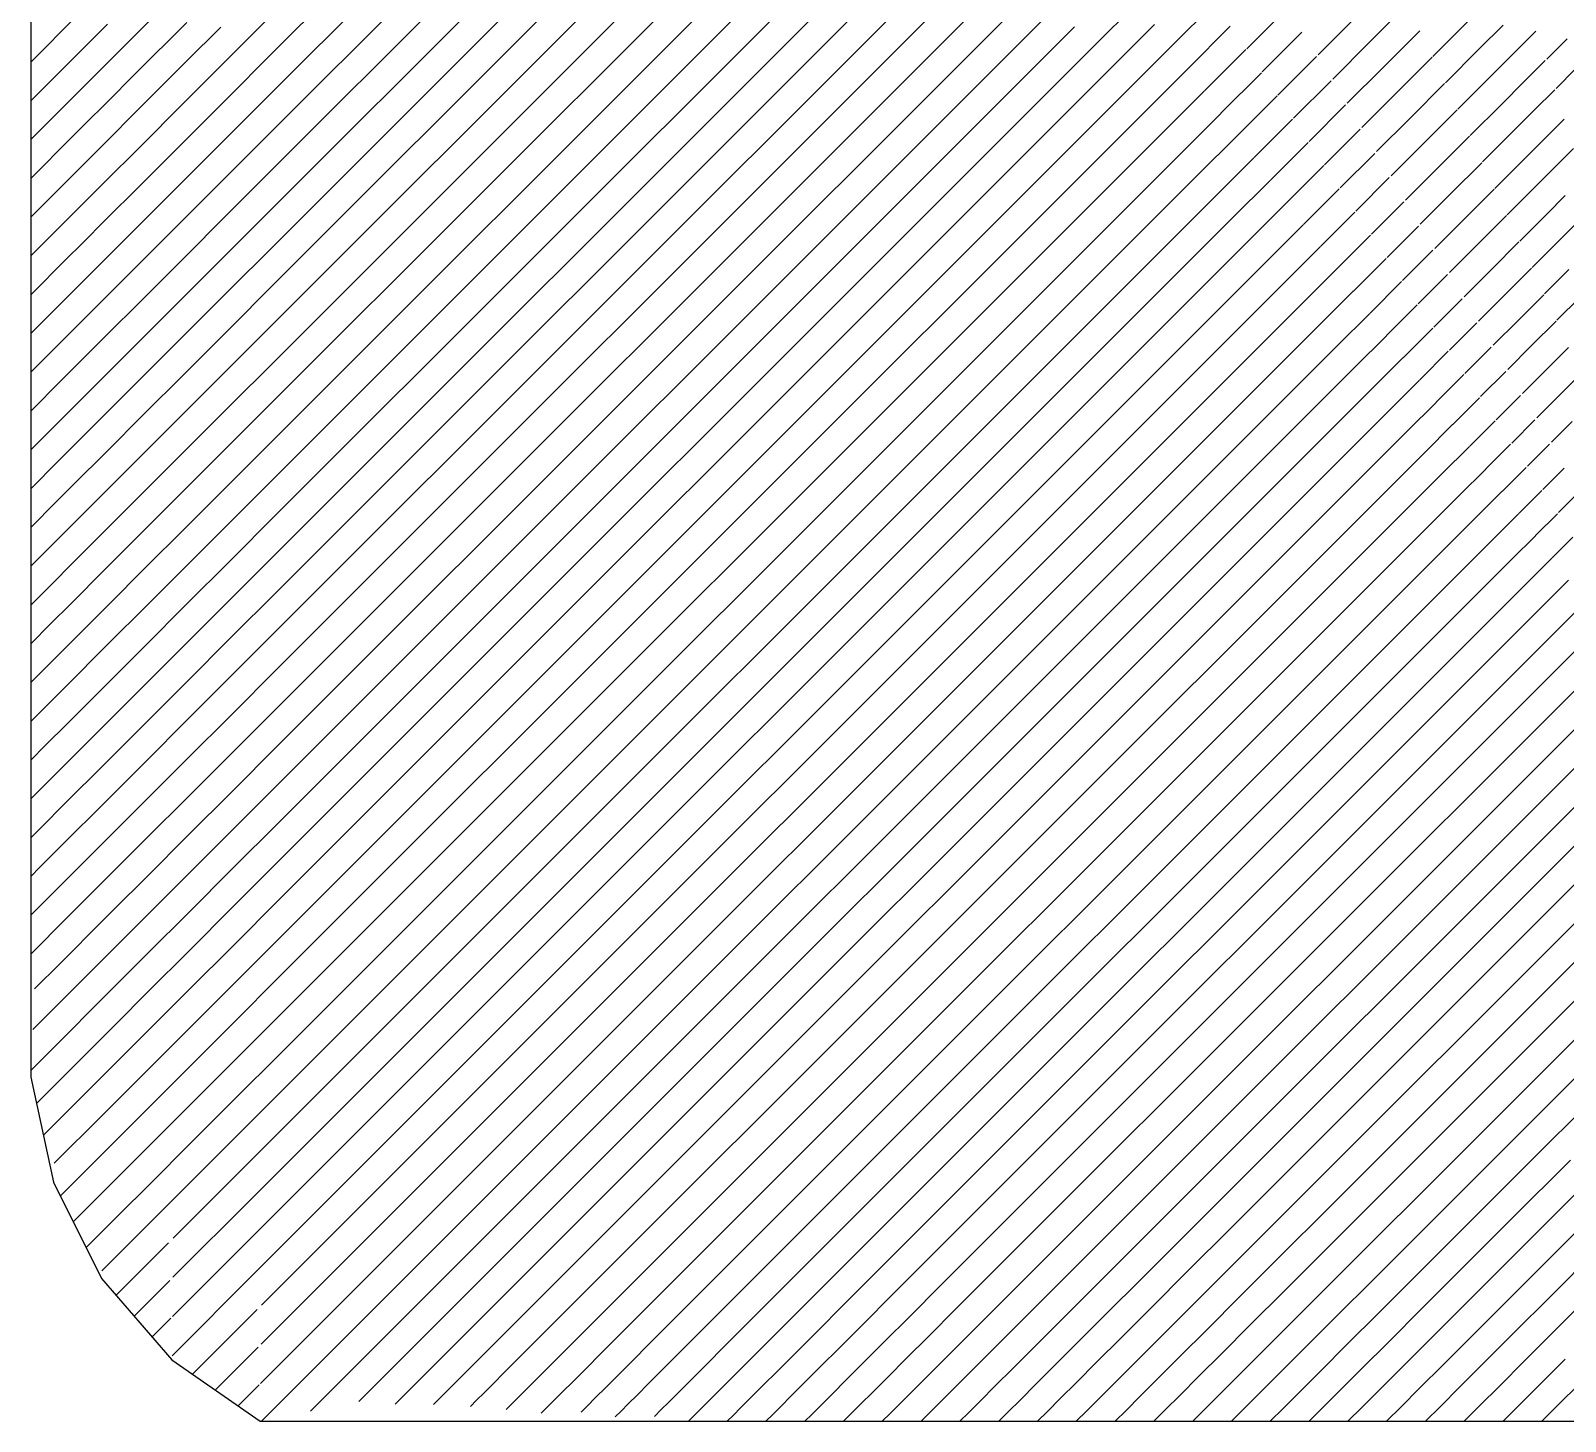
# Model space of a CAD drawing. Extents: x 0 to 13080, y 0 to 6750.
# Drawn here: x 12416.51 to 12437.49, y 1111.56 to 1130.58 of the extents above; entities that cross this region are included whole.
import ezdxf

# ---------------------------------------------------------------- set-up
doc = ezdxf.new("R2010")
doc.units = 0
doc.header["$MEASUREMENT"] = 0
doc.layers.add('MTH-CARIMBO-TXT1', color=1, linetype='CONTINUOUS')

msp = doc.modelspace()

# ---------------------------------------------------------------- linework, layer by layer
at = {"layer": 'MTH-CARIMBO-TXT1', "linetype": 'Continuous'}
for p, q in [((12419.861157, 1130.314459), (12425.997691, 1136.450993)), ((12419.855148, 1129.77812), (12426.236935, 1136.159908)), ((12419.849138, 1129.241781), (12426.47618, 1135.868822)), ((12419.843129, 1128.705441), (12426.715424, 1135.577736)), ((12419.83712, 1128.169102), (12426.954669, 1135.286651)), ((12419.83111, 1127.632762), (12427.193913, 1134.995565)), ((12419.825101, 1127.096423), (12427.433158, 1134.70448)), ((12419.819092, 1126.560084), (12427.672402, 1134.413394)), ((12419.813082, 1126.023744), (12427.911646, 1134.122308)), ((12419.807073, 1125.487405), (12428.150891, 1133.831223)), ((12419.801064, 1124.951065), (12428.390135, 1133.540137)), ((12419.795055, 1124.414726), (12428.62938, 1133.249051)), ((12419.789045, 1123.878387), (12428.868624, 1132.957966)), ((12419.783036, 1123.342047), (12429.107869, 1132.66688)), ((12419.777027, 1122.805708), (12429.347113, 1132.375794)), ((12419.771017, 1122.269369), (12429.586358, 1132.084709)), ((12419.765008, 1121.733029), (12429.825602, 1131.793623)), ((12419.758999, 1121.19669), (12430.064846, 1131.502537)), ((12417.922888, 1130.497511), (12418.653549, 1131.228172)), ((12419.752989, 1120.66035), (12430.304091, 1131.211452)), ((12431.021824, 1130.338195), (12431.651583, 1130.967954)), ((12432.106596, 1130.362306), (12432.69978, 1130.955491)), ((12416.514073, 1130.149356), (12417.151365, 1130.786648)), ((12419.128604, 1130.112236), (12419.867166, 1130.850799)), ((12419.74698, 1120.124011), (12430.543335, 1130.920366)), ((12433.137113, 1130.332163), (12433.693447, 1130.888498)), ((12434.113271, 1130.247662), (12434.631904, 1130.766294)), ((12434.816505, 1130.420565), (12435.335439, 1130.9395)), ((12417.288758, 1130.39371), (12417.562959, 1130.667912)), ((12417.937769, 1129.982062), (12418.647615, 1130.691908)), ((12418.641682, 1130.155645), (12419.114076, 1130.628039)), ((12419.740971, 1119.587672), (12430.78258, 1130.629281)), ((12431.261069, 1130.047109), (12431.877902, 1130.663943)), ((12432.332964, 1130.058345), (12432.912688, 1130.638068)), ((12433.350255, 1130.014975), (12433.892486, 1130.557207)), ((12435.001105, 1130.074836), (12435.504722, 1130.578452)), ((12435.683123, 1130.226523), (12436.16408, 1130.70748)), ((12436.317166, 1130.330236), (12436.642755, 1130.655825)), ((12436.785027, 1130.267767), (12437.088821, 1130.571561)), ((12417.127018, 1130.231971), (12417.288758, 1130.39371)), ((12417.560509, 1130.135131), (12417.922888, 1130.497511)), ((12419.734961, 1119.051332), (12431.021824, 1130.338195)), ((12431.500313, 1129.756024), (12432.104221, 1130.359931)), ((12432.559333, 1129.754383), (12433.125596, 1130.320646)), ((12434.312742, 1129.916802), (12434.816505, 1130.420565)), ((12435.852585, 1129.865655), (12436.317166, 1130.330236)), ((12437.238079, 1130.190489), (12437.516474, 1130.468883)), ((12416.514073, 1129.619025), (12417.127018, 1130.231971)), ((12417.272534, 1129.847157), (12417.560509, 1130.135131)), ((12417.95265, 1129.466613), (12418.641682, 1130.155645)), ((12418.635748, 1129.619381), (12419.128604, 1130.112236)), ((12419.143131, 1129.596434), (12419.861157, 1130.314459)), ((12433.563397, 1129.697787), (12434.091525, 1130.225916)), ((12435.185706, 1129.729106), (12435.674005, 1130.217405)), ((12436.470251, 1129.952991), (12436.784364, 1130.267103)), ((12436.926649, 1129.879059), (12437.21826, 1130.17067)), ((12417.558058, 1129.602351), (12417.937769, 1129.982062)), ((12419.728952, 1118.514993), (12431.261069, 1130.047109)), ((12431.739558, 1129.464938), (12432.33054, 1130.05592)), ((12432.785702, 1129.450422), (12433.338503, 1130.003223)), ((12434.512213, 1129.585943), (12435.001105, 1130.074836)), ((12436.022046, 1129.504786), (12436.470251, 1129.952991)), ((12437.367919, 1129.789999), (12437.63342, 1130.0555)), ((12417.102671, 1129.677294), (12417.272534, 1129.847157)), ((12419.157658, 1129.080631), (12419.855148, 1129.77812)), ((12419.722943, 1117.978653), (12431.500313, 1129.756024)), ((12431.978802, 1129.173852), (12432.556859, 1129.751909)), ((12433.776539, 1129.380599), (12434.290564, 1129.894624)), ((12434.711684, 1129.255084), (12435.185706, 1129.729106)), ((12435.370307, 1129.383377), (12435.843288, 1129.856358)), ((12436.623337, 1129.575747), (12436.925972, 1129.878382)), ((12437.068271, 1129.490351), (12437.3477, 1129.769779)), ((12416.514073, 1129.088695), (12417.102671, 1129.677294)), ((12417.256311, 1129.300604), (12417.558058, 1129.602351)), ((12417.967532, 1128.951164), (12418.635748, 1129.619381)), ((12418.629815, 1129.083117), (12419.143131, 1129.596434)), ((12433.01207, 1129.14646), (12433.551411, 1129.685801)), ((12433.989681, 1129.063411), (12434.489603, 1129.563333)), ((12435.554908, 1129.037648), (12436.012571, 1129.495311)), ((12436.191508, 1129.143917), (12436.623337, 1129.575747)), ((12436.776422, 1129.198502), (12437.067581, 1129.489661)), ((12417.078324, 1129.122617), (12417.256311, 1129.300604)), ((12417.555608, 1129.069571), (12417.95265, 1129.466613)), ((12419.716934, 1117.442314), (12431.739558, 1129.464938)), ((12432.218046, 1128.882767), (12432.783178, 1129.447898)), ((12433.238439, 1128.842499), (12433.764319, 1129.368379)), ((12434.911155, 1128.924225), (12435.370307, 1129.383377)), ((12437.209893, 1129.101643), (12437.477139, 1129.368888)), ((12416.514073, 1128.558365), (12417.078324, 1129.122617)), ((12417.240088, 1128.754051), (12417.555608, 1129.069571)), ((12417.982413, 1128.435715), (12418.629815, 1129.083117)), ((12418.623881, 1128.546854), (12419.157658, 1129.080631)), ((12419.172186, 1128.564828), (12419.849138, 1129.241781)), ((12419.710924, 1116.905975), (12431.978802, 1129.173852)), ((12432.457291, 1128.591681), (12433.009496, 1129.143887)), ((12434.202823, 1128.746223), (12434.688642, 1129.232042)), ((12435.739509, 1128.691918), (12436.181854, 1129.134263)), ((12436.360969, 1128.783049), (12436.776422, 1129.198502)), ((12436.929508, 1128.821257), (12437.20919, 1129.100939)), ((12417.553158, 1128.53679), (12417.967532, 1128.951164)), ((12419.704915, 1116.369635), (12432.218046, 1128.882767)), ((12433.464808, 1128.538538), (12433.977226, 1129.050956)), ((12434.415965, 1128.429035), (12434.887681, 1128.900751)), ((12435.110625, 1128.593365), (12435.554908, 1129.037648)), ((12437.351515, 1128.712935), (12437.606578, 1128.967998)), ((12417.053977, 1128.56794), (12417.240088, 1128.754051)), ((12419.186713, 1128.049025), (12419.843129, 1128.705441)), ((12432.696535, 1128.300595), (12433.235815, 1128.839875)), ((12433.691176, 1128.234576), (12434.190134, 1128.733534)), ((12435.310096, 1128.262506), (12435.739509, 1128.691918)), ((12435.924109, 1128.346189), (12436.351136, 1128.773216)), ((12436.530431, 1128.42218), (12436.929508, 1128.821257)), ((12437.082593, 1128.444013), (12437.350799, 1128.712218)), ((12416.514073, 1128.028035), (12417.053977, 1128.56794)), ((12417.223865, 1128.207498), (12417.553158, 1128.53679)), ((12417.550707, 1128.00401), (12417.982413, 1128.435715)), ((12417.997294, 1127.920266), (12418.623881, 1128.546854)), ((12418.617948, 1128.01059), (12419.172186, 1128.564828)), ((12419.698906, 1115.833296), (12432.457291, 1128.591681)), ((12432.93578, 1128.00951), (12433.462134, 1128.535864)), ((12434.629107, 1128.111847), (12435.08672, 1128.56946)), ((12436.699892, 1128.061312), (12437.082593, 1128.444013)), ((12419.692896, 1115.296956), (12432.696535, 1128.300595)), ((12433.175024, 1127.718424), (12433.688453, 1128.231853)), ((12433.917545, 1127.930615), (12434.403042, 1128.416112)), ((12434.842249, 1127.794659), (12435.285759, 1128.238169)), ((12435.509567, 1127.931647), (12435.924109, 1128.346189)), ((12436.10871, 1128.00046), (12436.520419, 1128.412169)), ((12437.235679, 1128.066768), (12437.492408, 1128.323497)), ((12416.514073, 1127.497705), (12417.02963, 1128.013262)), ((12417.02963, 1128.013262), (12417.223865, 1128.207498)), ((12418.612014, 1127.474327), (12419.186713, 1128.049025)), ((12419.20124, 1127.533223), (12419.83712, 1128.169102)), ((12434.143914, 1127.626653), (12434.615949, 1128.098689)), ((12436.293311, 1127.65473), (12436.689702, 1128.051122)), ((12436.869354, 1127.700443), (12437.235679, 1128.066768)), ((12417.207642, 1127.660944), (12417.550707, 1128.00401)), ((12417.548257, 1127.47123), (12417.997294, 1127.920266)), ((12418.012175, 1127.404817), (12418.617948, 1128.01059)), ((12419.686887, 1114.760617), (12432.93578, 1128.00951)), ((12433.414269, 1127.427339), (12433.914772, 1127.927842)), ((12435.055391, 1127.477471), (12435.484798, 1127.906878)), ((12435.709038, 1127.600788), (12436.10871, 1128.00046)), ((12437.388764, 1127.689523), (12437.634016, 1127.934776)), ((12417.005283, 1127.458585), (12417.207642, 1127.660944)), ((12419.215768, 1127.01742), (12419.83111, 1127.632762)), ((12419.680878, 1114.224278), (12433.175024, 1127.718424)), ((12433.653513, 1127.136253), (12434.141091, 1127.623831)), ((12434.370282, 1127.322692), (12434.828857, 1127.781267)), ((12435.908509, 1127.269928), (12436.293311, 1127.65473)), ((12436.477912, 1127.309001), (12436.858985, 1127.690074)), ((12437.038815, 1127.339574), (12437.388764, 1127.689523)), ((12416.514073, 1126.967375), (12417.005283, 1127.458585)), ((12417.191419, 1127.114391), (12417.548257, 1127.47123)), ((12417.545807, 1126.938449), (12418.012175, 1127.404817)), ((12418.027056, 1126.889368), (12418.612014, 1127.474327)), ((12418.606081, 1126.938063), (12419.20124, 1127.533223)), ((12419.674868, 1113.687938), (12433.414269, 1127.427339)), ((12434.596651, 1127.01873), (12435.041765, 1127.463845)), ((12435.268533, 1127.160283), (12435.683837, 1127.575587)), ((12433.892758, 1126.845167), (12434.36741, 1127.31982)), ((12435.481675, 1126.843094), (12435.882876, 1127.244296)), ((12436.10798, 1126.939069), (12436.477912, 1127.309001)), ((12436.662512, 1126.963272), (12437.028268, 1127.329027)), ((12437.208277, 1126.978706), (12437.54185, 1127.312279)), ((12416.980936, 1126.903908), (12417.191419, 1127.114391)), ((12418.600148, 1126.4018), (12419.215768, 1127.01742)), ((12419.230295, 1126.501617), (12419.825101, 1127.096423)), ((12419.668859, 1113.151599), (12433.653513, 1127.136253)), ((12434.132002, 1126.554082), (12434.593729, 1127.015808)), ((12434.82302, 1126.714769), (12435.254673, 1127.146422)), ((12436.307451, 1126.60821), (12436.662512, 1126.963272)), ((12436.847113, 1126.617542), (12437.197551, 1126.96798)), ((12416.514073, 1126.437045), (12416.980936, 1126.903908)), ((12417.175196, 1126.567838), (12417.545807, 1126.938449)), ((12417.543357, 1126.405669), (12418.027056, 1126.889368)), ((12418.041937, 1126.373919), (12418.606081, 1126.938063)), ((12419.66285, 1112.615259), (12433.892758, 1126.845167)), ((12435.049388, 1126.410808), (12435.46758, 1126.829)), ((12435.694817, 1126.525906), (12436.081915, 1126.913004)), ((12437.377738, 1126.617837), (12437.694935, 1126.935034)), ((12416.956589, 1126.349231), (12417.175196, 1126.567838)), ((12419.244822, 1125.985814), (12419.819092, 1126.560084)), ((12419.65684, 1112.07892), (12434.132002, 1126.554082)), ((12434.371246, 1126.262996), (12434.820048, 1126.711797)), ((12435.907959, 1126.208718), (12436.280954, 1126.581713)), ((12436.506921, 1126.277351), (12436.847113, 1126.617542)), ((12437.031714, 1126.271813), (12437.366834, 1126.606933)), ((12416.514073, 1125.906715), (12416.956589, 1126.349231)), ((12417.158973, 1126.021285), (12417.543357, 1126.405669)), ((12417.540906, 1125.872888), (12418.041937, 1126.373919)), ((12418.056818, 1125.85847), (12418.600148, 1126.4018)), ((12418.594214, 1125.865536), (12419.230295, 1126.501617)), ((12434.610491, 1125.97191), (12435.046367, 1126.407786)), ((12435.275757, 1126.106846), (12435.680488, 1126.511577)), ((12419.675457, 1111.567207), (12434.371246, 1126.262996)), ((12435.502126, 1125.802885), (12435.893396, 1126.194155)), ((12436.121101, 1125.89153), (12436.479993, 1126.250422)), ((12436.706392, 1125.946491), (12437.031714, 1126.271813)), ((12437.216315, 1125.926084), (12437.536116, 1126.245885)), ((12416.932241, 1125.794554), (12417.158973, 1126.021285)), ((12418.588281, 1125.329272), (12419.244822, 1125.985814)), ((12419.25935, 1125.470012), (12419.813082, 1126.023744)), ((12420.337943, 1111.699363), (12434.610491, 1125.97191)), ((12434.849735, 1125.680825), (12435.272685, 1126.103775)), ((12436.334243, 1125.574342), (12436.679032, 1125.919131)), ((12436.905863, 1125.615632), (12437.216315, 1125.926084)), ((12416.514073, 1125.376385), (12416.932241, 1125.794554)), ((12417.142749, 1125.474732), (12417.540906, 1125.872888)), ((12417.538456, 1125.340108), (12418.056818, 1125.85847)), ((12418.071699, 1125.343021), (12418.594214, 1125.865536)), ((12435.08898, 1125.389739), (12435.499004, 1125.799764)), ((12435.728494, 1125.498923), (12436.106303, 1125.876733)), ((12437.400915, 1125.580354), (12437.705399, 1125.884838)), ((12421.000429, 1111.831518), (12434.849735, 1125.680825)), ((12435.328224, 1125.098653), (12435.725323, 1125.495752)), ((12435.954863, 1125.194962), (12436.319211, 1125.55931)), ((12436.547385, 1125.257154), (12436.878071, 1125.58784)), ((12437.105334, 1125.284773), (12437.400915, 1125.580354)), ((12416.907894, 1125.239876), (12417.142749, 1125.474732)), ((12417.126526, 1124.928178), (12417.538456, 1125.340108)), ((12417.536006, 1124.807328), (12418.071699, 1125.343021)), ((12418.086581, 1124.827572), (12418.588281, 1125.329272)), ((12418.582347, 1124.793009), (12419.25935, 1125.470012)), ((12419.273877, 1124.954209), (12419.807073, 1125.487405)), ((12421.662914, 1111.963674), (12435.08898, 1125.389739)), ((12416.514073, 1124.846055), (12416.907894, 1125.239876)), ((12422.3254, 1112.095829), (12435.328224, 1125.098653)), ((12435.567469, 1124.807568), (12435.951642, 1125.191741)), ((12436.181232, 1124.891001), (12436.532119, 1125.241888)), ((12436.760527, 1124.939966), (12437.07711, 1125.256549)), ((12437.304805, 1124.953913), (12437.585516, 1125.234625)), ((12416.883547, 1124.685199), (12417.126526, 1124.928178)), ((12418.576414, 1124.256745), (12419.273877, 1124.954209)), ((12419.288404, 1124.438406), (12419.801064, 1124.951065)), ((12435.806713, 1124.516482), (12436.177961, 1124.88773)), ((12436.4076, 1124.587039), (12436.745027, 1124.924466)), ((12436.973669, 1124.622778), (12437.276149, 1124.925258)), ((12416.514073, 1124.315725), (12416.883547, 1124.685199)), ((12417.110303, 1124.381625), (12417.536006, 1124.807328)), ((12417.533555, 1124.274547), (12418.086581, 1124.827572)), ((12418.101462, 1124.312123), (12418.582347, 1124.793009)), ((12422.987886, 1112.227985), (12435.567469, 1124.807568)), ((12423.650371, 1112.36014), (12435.806713, 1124.516482)), ((12436.045958, 1124.225396), (12436.40428, 1124.583719)), ((12436.633969, 1124.283078), (12436.957934, 1124.607043)), ((12437.186811, 1124.30559), (12437.475188, 1124.593967)), ((12416.8592, 1124.130522), (12417.110303, 1124.381625)), ((12417.09408, 1123.835072), (12417.533555, 1124.274547)), ((12417.531105, 1123.741767), (12418.101462, 1124.312123)), ((12418.116343, 1123.796675), (12418.576414, 1124.256745)), ((12418.57048, 1123.720482), (12419.288404, 1124.438406)), ((12419.302932, 1123.922603), (12419.795055, 1124.414726)), ((12436.285202, 1123.934311), (12436.630599, 1124.279708)), ((12436.860338, 1123.979116), (12437.170842, 1124.289621)), ((12437.399953, 1123.988402), (12437.674227, 1124.262675)), ((12416.514073, 1123.785395), (12416.8592, 1124.130522)), ((12424.312857, 1112.492296), (12436.045958, 1124.225396)), ((12416.834853, 1123.575845), (12417.09408, 1123.835072)), ((12418.564547, 1123.184218), (12419.302932, 1123.922603)), ((12419.317459, 1123.406801), (12419.789045, 1123.878387)), ((12424.975343, 1112.624451), (12436.285202, 1123.934311)), ((12436.524446, 1123.643225), (12436.856918, 1123.975696)), ((12437.086706, 1123.675155), (12437.38375, 1123.972198)), ((12417.077857, 1123.288519), (12417.531105, 1123.741767)), ((12417.528655, 1123.208987), (12418.116343, 1123.796675)), ((12418.131224, 1123.281226), (12418.57048, 1123.720482)), ((12425.637828, 1112.756607), (12436.524446, 1123.643225)), ((12436.763691, 1123.35214), (12437.083237, 1123.671685)), ((12437.313075, 1123.371193), (12437.596657, 1123.654776)), ((12416.514073, 1123.255064), (12416.834853, 1123.575845)), ((12418.558613, 1122.647955), (12419.317459, 1123.406801)), ((12416.810506, 1123.021168), (12417.077857, 1123.288519)), ((12417.061634, 1122.741966), (12417.528655, 1123.208987)), ((12417.526205, 1122.676206), (12418.131224, 1123.281226)), ((12419.331986, 1122.890998), (12419.783036, 1123.342047)), ((12426.300314, 1112.888762), (12436.763691, 1123.35214)), ((12437.002935, 1123.061054), (12437.309555, 1123.367674)), ((12416.514073, 1122.724734), (12416.810506, 1123.021168)), ((12418.146105, 1122.765777), (12418.564547, 1123.184218)), ((12426.962799, 1113.020918), (12437.002935, 1123.061054)), ((12437.24218, 1122.769968), (12437.535874, 1123.063663)), ((12418.55268, 1122.111691), (12419.331986, 1122.890998)), ((12419.346514, 1122.375195), (12419.777027, 1122.805708)), ((12427.625285, 1113.153074), (12437.24218, 1122.769968)), ((12416.786159, 1122.46649), (12417.061634, 1122.741966)), ((12417.045411, 1122.195412), (12417.526205, 1122.676206)), ((12417.523754, 1122.143426), (12418.146105, 1122.765777)), ((12418.160986, 1122.250328), (12418.558613, 1122.647955)), ((12437.481424, 1122.478883), (12437.762193, 1122.759652)), ((12416.514073, 1122.194404), (12416.786159, 1122.46649)), ((12418.546746, 1121.575428), (12419.346514, 1122.375195)), ((12428.287771, 1113.285229), (12437.481424, 1122.478883)), ((12416.761812, 1121.911813), (12417.045411, 1122.195412)), ((12417.029188, 1121.648859), (12417.523754, 1122.143426)), ((12417.521304, 1121.610646), (12418.160986, 1122.250328)), ((12419.361041, 1121.859392), (12419.771017, 1122.269369)), ((12428.950256, 1113.417385), (12437.720669, 1122.187797)), ((12418.175867, 1121.734879), (12418.55268, 1122.111691)), ((12416.514073, 1121.664074), (12416.761812, 1121.911813)), ((12417.518854, 1121.077865), (12418.175867, 1121.734879)), ((12418.540813, 1121.039164), (12419.361041, 1121.859392)), ((12419.375568, 1121.34359), (12419.765008, 1121.733029)), ((12429.612742, 1113.54954), (12437.959913, 1121.896711)), ((12416.737464, 1121.357136), (12417.029188, 1121.648859)), ((12417.012964, 1121.102306), (12417.521304, 1121.610646)), ((12418.190748, 1121.21943), (12418.546746, 1121.575428)), ((12430.275228, 1113.681696), (12438.199158, 1121.605626)), ((12416.514073, 1121.133744), (12416.737464, 1121.357136)), ((12418.534879, 1120.5029), (12419.375568, 1121.34359)), ((12430.937713, 1113.813851), (12438.438402, 1121.31454)), ((12416.713117, 1120.802459), (12417.012964, 1121.102306)), ((12417.516404, 1120.545085), (12418.190748, 1121.21943)), ((12419.390096, 1120.827787), (12419.758999, 1121.19669)), ((12416.996741, 1120.555753), (12417.518854, 1121.077865)), ((12418.20563, 1120.703981), (12418.540813, 1121.039164)), ((12431.600199, 1113.946007), (12438.677646, 1121.023454)), ((12416.514073, 1120.603414), (12416.713117, 1120.802459)), ((12417.513953, 1120.012304), (12418.20563, 1120.703981)), ((12418.528946, 1119.966637), (12419.390096, 1120.827787)), ((12432.262684, 1114.078162), (12438.916891, 1120.732369)), ((12416.68877, 1120.247782), (12416.996741, 1120.555753)), ((12416.980518, 1120.009199), (12417.516404, 1120.545085)), ((12418.220511, 1120.188532), (12418.534879, 1120.5029)), ((12419.404623, 1120.311984), (12419.752989, 1120.66035)), ((12418.523012, 1119.430373), (12419.404623, 1120.311984)), ((12432.92517, 1114.210318), (12439.156135, 1120.441283)), ((12416.514073, 1120.073084), (12416.68877, 1120.247782)), ((12417.511503, 1119.479524), (12418.220511, 1120.188532)), ((12419.41915, 1119.796181), (12419.74698, 1120.124011)), ((12433.587656, 1114.342473), (12439.39538, 1120.150198)), ((12416.664423, 1119.693104), (12416.980518, 1120.009199)), ((12416.964295, 1119.462646), (12417.513953, 1120.012304)), ((12418.235392, 1119.673083), (12418.528946, 1119.966637)), ((12434.250141, 1114.474629), (12439.634624, 1119.859112)), ((12416.514073, 1119.542754), (12416.664423, 1119.693104)), ((12417.509053, 1118.946744), (12418.235392, 1119.673083)), ((12418.517079, 1118.89411), (12419.41915, 1119.796181)), ((12416.640076, 1119.138427), (12416.964295, 1119.462646)), ((12416.948072, 1118.916093), (12417.511503, 1119.479524)), ((12418.250273, 1119.157634), (12418.523012, 1119.430373)), ((12419.433678, 1119.280379), (12419.740971, 1119.587672)), ((12434.912627, 1114.606785), (12439.873869, 1119.568026)), ((12418.511145, 1118.357846), (12419.433678, 1119.280379)), ((12435.575113, 1114.73894), (12440.113113, 1119.276941)), ((12416.514073, 1119.012424), (12416.640076, 1119.138427)), ((12417.506602, 1118.413963), (12418.250273, 1119.157634)), ((12419.448205, 1118.764576), (12419.734961, 1119.051332)), ((12416.615729, 1118.58375), (12416.948072, 1118.916093)), ((12416.931849, 1118.36954), (12417.509053, 1118.946744)), ((12418.265154, 1118.642185), (12418.517079, 1118.89411)), ((12436.237598, 1114.871096), (12440.352358, 1118.985855)), ((12416.514073, 1118.482094), (12416.615729, 1118.58375)), ((12417.504152, 1117.881183), (12418.265154, 1118.642185)), ((12418.505212, 1117.821583), (12419.448205, 1118.764576)), ((12436.900084, 1115.003251), (12440.591602, 1118.694769)), ((12416.591382, 1118.029073), (12416.931849, 1118.36954)), ((12416.915626, 1117.822987), (12417.506602, 1118.413963)), ((12419.462732, 1118.248773), (12419.728952, 1118.514993)), ((12418.280035, 1118.126736), (12418.511145, 1118.357846)), ((12418.499278, 1117.285319), (12419.462732, 1118.248773)), ((12416.514073, 1117.951764), (12416.591382, 1118.029073)), ((12417.501702, 1117.348403), (12418.280035, 1118.126736)), ((12419.47726, 1117.73297), (12419.722943, 1117.978653)), ((12416.567035, 1117.474396), (12416.915626, 1117.822987)), ((12416.899403, 1117.276433), (12417.504152, 1117.881183)), ((12418.294916, 1117.611287), (12418.505212, 1117.821583)), ((12418.493345, 1116.749056), (12419.47726, 1117.73297)), ((12417.499252, 1116.815622), (12418.294916, 1117.611287)), ((12416.883179, 1116.72988), (12417.501702, 1117.348403)), ((12419.491787, 1117.217168), (12419.716934, 1117.442314)), ((12416.542688, 1116.919718), (12416.899403, 1117.276433)), ((12418.309797, 1117.095838), (12418.499278, 1117.285319)), ((12418.487411, 1116.212792), (12419.491787, 1117.217168)), ((12417.496801, 1116.282842), (12418.309797, 1117.095838)), ((12419.506314, 1116.701365), (12419.710924, 1116.905975)), ((12416.51834, 1116.365041), (12416.883179, 1116.72988)), ((12416.866956, 1116.183327), (12417.499252, 1116.815622)), ((12418.324678, 1116.580389), (12418.493345, 1116.749056)), ((12418.481478, 1115.676528), (12419.506314, 1116.701365)), ((12417.494351, 1115.750062), (12418.324678, 1116.580389)), ((12416.850733, 1115.636774), (12417.496801, 1116.282842)), ((12419.520842, 1116.185562), (12419.704915, 1116.369635)), ((12416.592266, 1115.908636), (12416.866956, 1116.183327)), ((12417.491901, 1115.217281), (12418.33956, 1116.06494)), ((12418.33956, 1116.06494), (12418.487411, 1116.212792)), ((12418.475545, 1115.140265), (12419.520842, 1116.185562)), ((12416.687079, 1115.47312), (12416.850733, 1115.636774)), ((12416.83451, 1115.090221), (12417.494351, 1115.750062)), ((12418.354441, 1115.549491), (12418.481478, 1115.676528)), ((12418.469611, 1114.604001), (12419.535369, 1115.669759)), ((12419.535369, 1115.669759), (12419.698906, 1115.833296)), ((12417.48945, 1114.684501), (12418.354441, 1115.549491)), ((12416.9198, 1114.645181), (12417.491901, 1115.217281)), ((12419.549896, 1115.153956), (12419.692896, 1115.296956)), ((12437.385567, 1114.428075), (12438.225055, 1115.267562)), ((12417.487, 1114.15172), (12418.369322, 1115.034042)), ((12418.369322, 1115.034042), (12418.475545, 1115.140265)), ((12418.463678, 1114.067738), (12419.549896, 1115.153956)), ((12436.753024, 1114.325861), (12437.56257, 1115.135407)), ((12435.487937, 1114.121435), (12436.237598, 1114.871096)), ((12436.120481, 1114.223648), (12436.900084, 1115.003251)), ((12417.09652, 1114.29157), (12417.48945, 1114.684501)), ((12418.384203, 1114.518593), (12418.469611, 1114.604001)), ((12418.457744, 1113.531474), (12419.564424, 1114.638154)), ((12419.564424, 1114.638154), (12419.686887, 1114.760617)), ((12434.222851, 1113.917008), (12434.912627, 1114.606785)), ((12434.855394, 1114.019222), (12435.575113, 1114.73894)), ((12417.48455, 1113.61894), (12418.384203, 1114.518593)), ((12433.590308, 1113.814795), (12434.250141, 1114.474629)), ((12436.691569, 1113.734076), (12437.385567, 1114.428075)), ((12437.299359, 1113.811536), (12438.018111, 1114.530288)), ((12419.578951, 1114.122351), (12419.680878, 1114.224278)), ((12432.325221, 1113.610369), (12432.92517, 1114.210318)), ((12432.957764, 1113.712582), (12433.587656, 1114.342473)), ((12435.475989, 1113.579156), (12436.120481, 1114.223648)), ((12436.083779, 1113.656616), (12436.753024, 1114.325861)), ((12417.27324, 1113.93796), (12417.487, 1114.15172)), ((12417.682435, 1113.286495), (12418.399084, 1114.003144)), ((12418.451811, 1112.995211), (12419.578951, 1114.122351)), ((12431.692678, 1113.508155), (12432.262684, 1114.078162)), ((12434.260408, 1113.424236), (12434.855394, 1114.019222)), ((12434.868198, 1113.501696), (12435.487937, 1114.121435)), ((12430.427591, 1113.303729), (12430.937713, 1113.813851)), ((12431.060134, 1113.405942), (12431.600199, 1113.946007)), ((12433.044828, 1113.269315), (12433.590308, 1113.814795)), ((12433.652618, 1113.346775), (12434.222851, 1113.917008)), ((12436.706373, 1113.21855), (12437.299359, 1113.811536)), ((12437.293742, 1113.275589), (12437.907149, 1113.888996)), ((12418.445877, 1112.458947), (12419.593478, 1113.606548)), ((12419.593478, 1113.606548), (12419.674868, 1113.687938)), ((12429.162504, 1113.099302), (12429.612742, 1113.54954)), ((12429.795048, 1113.201516), (12430.275228, 1113.681696)), ((12431.829247, 1113.114395), (12432.325221, 1113.610369)), ((12432.437037, 1113.191855), (12432.957764, 1113.712582)), ((12434.944268, 1113.047436), (12435.475989, 1113.579156)), ((12435.531637, 1113.104474), (12436.083779, 1113.656616)), ((12436.119005, 1113.161512), (12436.691569, 1113.734076)), ((12417.928249, 1113.001979), (12418.413965, 1113.487695)), ((12428.529961, 1112.997089), (12428.950256, 1113.417385)), ((12430.613667, 1112.959475), (12431.060134, 1113.405942)), ((12431.221457, 1113.036935), (12431.692678, 1113.508155)), ((12433.182163, 1112.876321), (12433.652618, 1113.346775)), ((12433.769532, 1112.933359), (12434.260408, 1113.424236)), ((12434.3569, 1112.990397), (12434.868198, 1113.501696)), ((12437.360416, 1112.811933), (12437.88111, 1113.332627)), ((12427.264874, 1112.792663), (12427.625285, 1113.153074)), ((12427.897418, 1112.894876), (12428.287771, 1113.285229)), ((12429.398086, 1112.804554), (12429.795048, 1113.201516)), ((12430.005876, 1112.882015), (12430.427591, 1113.303729)), ((12432.007426, 1112.762244), (12432.437037, 1113.191855)), ((12432.594795, 1112.819282), (12433.044828, 1113.269315)), ((12435.648641, 1112.691148), (12436.119005, 1113.161512)), ((12436.219232, 1112.731409), (12436.706373, 1113.21855)), ((12436.789824, 1112.771671), (12437.293742, 1113.275589)), ((12418.174063, 1112.717463), (12418.428846, 1112.972246)), ((12418.725391, 1112.208131), (12419.608006, 1113.090745)), ((12426.632331, 1112.69045), (12426.962799, 1113.020918)), ((12428.182506, 1112.649634), (12428.529961, 1112.997089)), ((12428.790296, 1112.727094), (12429.162504, 1113.099302)), ((12430.245321, 1112.591129), (12430.613667, 1112.959475)), ((12430.83269, 1112.648167), (12431.221457, 1113.036935)), ((12431.420058, 1112.705206), (12431.829247, 1113.114395)), ((12433.366274, 1112.530101), (12433.769532, 1112.933359)), ((12433.936865, 1112.570363), (12434.3569, 1112.990397)), ((12434.507457, 1112.610624), (12434.944268, 1113.047436)), ((12435.078049, 1112.650886), (12435.531637, 1113.104474)), ((12425.367244, 1112.486023), (12425.637828, 1112.756607)), ((12425.999788, 1112.588236), (12426.300314, 1112.888762)), ((12426.966925, 1112.494714), (12427.264874, 1112.792663)), ((12427.574716, 1112.572174), (12427.897418, 1112.894876)), ((12428.483216, 1112.420014), (12428.790296, 1112.727094)), ((12429.070584, 1112.477053), (12429.398086, 1112.804554)), ((12429.657953, 1112.534091), (12430.005876, 1112.882015)), ((12431.083907, 1112.369055), (12431.420058, 1112.705206)), ((12431.654499, 1112.409316), (12432.007426, 1112.762244)), ((12432.22509, 1112.449578), (12432.594795, 1112.819282)), ((12432.795682, 1112.48984), (12433.182163, 1112.876321)), ((12435.821891, 1112.334069), (12436.219232, 1112.731409)), ((12436.378799, 1112.360646), (12436.789824, 1112.771671)), ((12436.935707, 1112.387224), (12437.360416, 1112.811933)), ((12419.037781, 1111.990191), (12419.622533, 1112.574943)), ((12424.102158, 1112.281597), (12424.312857, 1112.492296)), ((12424.734701, 1112.38381), (12424.975343, 1112.624451)), ((12425.751345, 1112.339794), (12425.999788, 1112.588236)), ((12426.359135, 1112.417254), (12426.632331, 1112.69045)), ((12426.721111, 1112.248899), (12426.966925, 1112.494714)), ((12427.308479, 1112.305938), (12427.574716, 1112.572174)), ((12427.895848, 1112.362976), (12428.182506, 1112.649634)), ((12429.372132, 1112.24827), (12429.657953, 1112.534091)), ((12429.942723, 1112.288531), (12430.245321, 1112.591129)), ((12430.513315, 1112.328793), (12430.83269, 1112.648167)), ((12432.480445, 1112.174603), (12432.795682, 1112.48984)), ((12433.037353, 1112.20118), (12433.366274, 1112.530101)), ((12433.594261, 1112.227758), (12433.936865, 1112.570363)), ((12434.151168, 1112.254336), (12434.507457, 1112.610624)), ((12434.708076, 1112.280913), (12435.078049, 1112.650886)), ((12435.264984, 1112.307491), (12435.648641, 1112.691148)), ((12423.469614, 1112.179383), (12423.650371, 1112.36014)), ((12423.927974, 1112.107413), (12424.102158, 1112.281597)), ((12424.535764, 1112.184873), (12424.734701, 1112.38381)), ((12425.143555, 1112.262333), (12425.367244, 1112.486023)), ((12425.546374, 1112.134823), (12425.751345, 1112.339794)), ((12426.133743, 1112.191861), (12426.359135, 1112.417254)), ((12427.089765, 1112.087223), (12427.308479, 1112.305938)), ((12427.660356, 1112.127485), (12427.895848, 1112.362976)), ((12428.230948, 1112.167746), (12428.483216, 1112.420014)), ((12428.80154, 1112.208008), (12429.070584, 1112.477053)), ((12429.695907, 1112.041715), (12429.942723, 1112.288531)), ((12430.252814, 1112.068292), (12430.513315, 1112.328793)), ((12430.809722, 1112.09487), (12431.083907, 1112.369055)), ((12431.36663, 1112.121448), (12431.654499, 1112.409316)), ((12431.923538, 1112.148025), (12432.22509, 1112.449578)), ((12434.409609, 1111.982446), (12434.708076, 1112.280913)), ((12434.955478, 1111.997985), (12435.264984, 1112.307491)), ((12435.501346, 1112.013523), (12435.821891, 1112.334069)), ((12436.047215, 1112.029061), (12436.378799, 1112.360646)), ((12436.593083, 1112.0446), (12436.935707, 1112.387224)), ((12437.138951, 1112.060138), (12437.492615, 1112.413801)), ((12422.204528, 1111.974957), (12422.3254, 1112.095829)), ((12422.712394, 1111.952493), (12422.837071, 1112.07717)), ((12422.837071, 1112.07717), (12422.987886, 1112.227985)), ((12423.320184, 1112.029953), (12423.469614, 1112.179383)), ((12423.784269, 1111.963708), (12423.927974, 1112.107413)), ((12424.371637, 1112.020746), (12424.535764, 1112.184873)), ((12424.807398, 1111.926177), (12424.959006, 1112.077784)), ((12424.959006, 1112.077784), (12425.143555, 1112.262333)), ((12425.37799, 1111.966438), (12425.546374, 1112.134823)), ((12425.948581, 1112.0067), (12426.133743, 1112.191861)), ((12426.519173, 1112.046961), (12426.721111, 1112.248899)), ((12426.911368, 1111.908827), (12427.089765, 1112.087223)), ((12427.468276, 1111.935404), (12427.660356, 1112.127485)), ((12428.025184, 1111.961982), (12428.230948, 1112.167746)), ((12428.582091, 1111.98856), (12428.80154, 1112.208008)), ((12429.138999, 1112.015137), (12429.372132, 1112.24827)), ((12430.042662, 1111.85814), (12430.252814, 1112.068292)), ((12430.58853, 1111.873678), (12430.809722, 1112.09487)), ((12431.134399, 1111.889216), (12431.36663, 1112.121448)), ((12431.680267, 1111.904755), (12431.923538, 1112.148025)), ((12432.226135, 1111.920293), (12432.480445, 1112.174603)), ((12432.772004, 1111.935831), (12433.037353, 1112.20118)), ((12433.317872, 1111.95137), (12433.594261, 1112.227758)), ((12433.863741, 1111.966908), (12434.151168, 1112.254336)), ((12437.395432, 1111.786289), (12437.68482, 1112.075677)), ((12419.350171, 1111.77225), (12419.63706, 1112.05914)), ((12421.496813, 1111.797573), (12421.571984, 1111.872744)), ((12421.571984, 1111.872744), (12421.662914, 1111.963674)), ((12422.022164, 1111.792593), (12422.104603, 1111.875033)), ((12422.104603, 1111.875033), (12422.204528, 1111.974957)), ((12422.609532, 1111.849631), (12422.712394, 1111.952493)), ((12423.095623, 1111.805392), (12423.196901, 1111.90667)), ((12423.196901, 1111.90667), (12423.320184, 1112.029953)), ((12423.666214, 1111.845653), (12423.784269, 1111.963708)), ((12424.12683, 1111.775939), (12424.236806, 1111.885915)), ((12424.236806, 1111.885915), (12424.371637, 1112.020746)), ((12424.683737, 1111.802516), (12424.807398, 1111.926177)), ((12425.240645, 1111.829094), (12425.37799, 1111.966438)), ((12425.797553, 1111.855671), (12425.948581, 1112.0067)), ((12426.221583, 1111.749371), (12426.354461, 1111.882249)), ((12426.354461, 1111.882249), (12426.519173, 1112.046961)), ((12426.767451, 1111.76491), (12426.911368, 1111.908827)), ((12427.31332, 1111.780448), (12427.468276, 1111.935404)), ((12427.859188, 1111.795986), (12428.025184, 1111.961982)), ((12428.405056, 1111.811525), (12428.582091, 1111.98856)), ((12428.950925, 1111.827063), (12429.138999, 1112.015137)), ((12429.496793, 1111.842601), (12429.695907, 1112.041715)), ((12429.875908, 1111.691385), (12430.042662, 1111.85814)), ((12430.413016, 1111.698164), (12430.58853, 1111.873678)), ((12430.950125, 1111.704943), (12431.134399, 1111.889216)), ((12431.487234, 1111.711722), (12431.680267, 1111.904755)), ((12432.024343, 1111.718501), (12432.226135, 1111.920293)), ((12432.561452, 1111.725279), (12432.772004, 1111.935831)), ((12433.098561, 1111.732058), (12433.317872, 1111.95137)), ((12433.63567, 1111.738837), (12433.863741, 1111.966908)), ((12434.172779, 1111.745616), (12434.409609, 1111.982446)), ((12434.709887, 1111.752395), (12434.955478, 1111.997985)), ((12435.246996, 1111.759173), (12435.501346, 1112.013523)), ((12435.784105, 1111.765952), (12436.047215, 1112.029061)), ((12436.321214, 1111.772731), (12436.593083, 1112.0446)), ((12436.858323, 1111.77951), (12437.138951, 1112.060138)), ((12422.525031, 1111.76513), (12422.609532, 1111.849631)), ((12423.013014, 1111.722783), (12423.095623, 1111.805392)), ((12423.492241, 1111.671679), (12423.569922, 1111.749361)), ((12423.569922, 1111.749361), (12423.666214, 1111.845653)), ((12424.038109, 1111.687218), (12424.12683, 1111.775939)), ((12424.504819, 1111.623597), (12424.583977, 1111.702756)), ((12424.583977, 1111.702756), (12424.683737, 1111.802516)), ((12425.041928, 1111.630376), (12425.129846, 1111.718294)), ((12425.129846, 1111.718294), (12425.240645, 1111.829094)), ((12425.579036, 1111.637155), (12425.675714, 1111.733833)), ((12425.675714, 1111.733833), (12425.797553, 1111.855671)), ((12426.116145, 1111.643934), (12426.221583, 1111.749371)), ((12426.56488, 1111.562339), (12426.653254, 1111.650713)), ((12426.653254, 1111.650713), (12426.767451, 1111.76491)), ((12427.09521, 1111.562339), (12427.190363, 1111.657491)), ((12427.190363, 1111.657491), (12427.31332, 1111.780448)), ((12427.62554, 1111.562339), (12427.727472, 1111.66427)), ((12427.727472, 1111.66427), (12427.859188, 1111.795986)), ((12428.15587, 1111.562339), (12428.264581, 1111.671049)), ((12428.264581, 1111.671049), (12428.405056, 1111.811525)), ((12428.686201, 1111.562339), (12428.80169, 1111.677828)), ((12428.80169, 1111.677828), (12428.950925, 1111.827063)), ((12429.216531, 1111.562339), (12429.338799, 1111.684607)), ((12429.338799, 1111.684607), (12429.496793, 1111.842601)), ((12429.746861, 1111.562339), (12429.875908, 1111.691385)), ((12430.277191, 1111.562339), (12430.413016, 1111.698164)), ((12430.807521, 1111.562339), (12430.950125, 1111.704943)), ((12431.337851, 1111.562339), (12431.487234, 1111.711722)), ((12431.868181, 1111.562339), (12432.024343, 1111.718501)), ((12432.398511, 1111.562339), (12432.561452, 1111.725279)), ((12432.928841, 1111.562339), (12433.098561, 1111.732058)), ((12433.459171, 1111.562339), (12433.63567, 1111.738837)), ((12433.989501, 1111.562339), (12434.172779, 1111.745616)), ((12434.519831, 1111.562339), (12434.709887, 1111.752395)), ((12435.050162, 1111.562339), (12435.246996, 1111.759173)), ((12435.580492, 1111.562339), (12435.784105, 1111.765952)), ((12436.110822, 1111.562339), (12436.321214, 1111.772731)), ((12436.641152, 1111.562339), (12436.858323, 1111.77951)), ((12437.171482, 1111.562339), (12437.395432, 1111.786289)), ((12425.50422, 1111.562339), (12425.579036, 1111.637155)), ((12426.03455, 1111.562339), (12426.116145, 1111.643934))]:
    msp.add_line(p, q, dxfattribs=at)
msp.add_lwpolyline([(12416.514073, 1139.952429), (12416.514073, 1116.267809), (12416.826822, 1114.831226), (12417.484077, 1113.516083), (12418.445264, 1112.403563), (12419.651053, 1111.562339), (12449.167183, 1111.562339), (12448.226768, 1111.92299), (12447.314468, 1112.349788), (12446.434927, 1112.84056), (12445.592626, 1113.392807), (12444.791852, 1114.003717), (12444.036684, 1114.670178), (12443.330968, 1115.388797), (12442.678297, 1116.155914), (12442.081994, 1116.967624), (12441.545097, 1117.819792), (12441.070339, 1118.708079), (12440.660138, 1119.627961), (12440.316583, 1120.574755), (12440.041423, 1121.543639), (12440.041423, 1141.751562)], dxfattribs=at)

doc.saveas('drawing.dxf')
